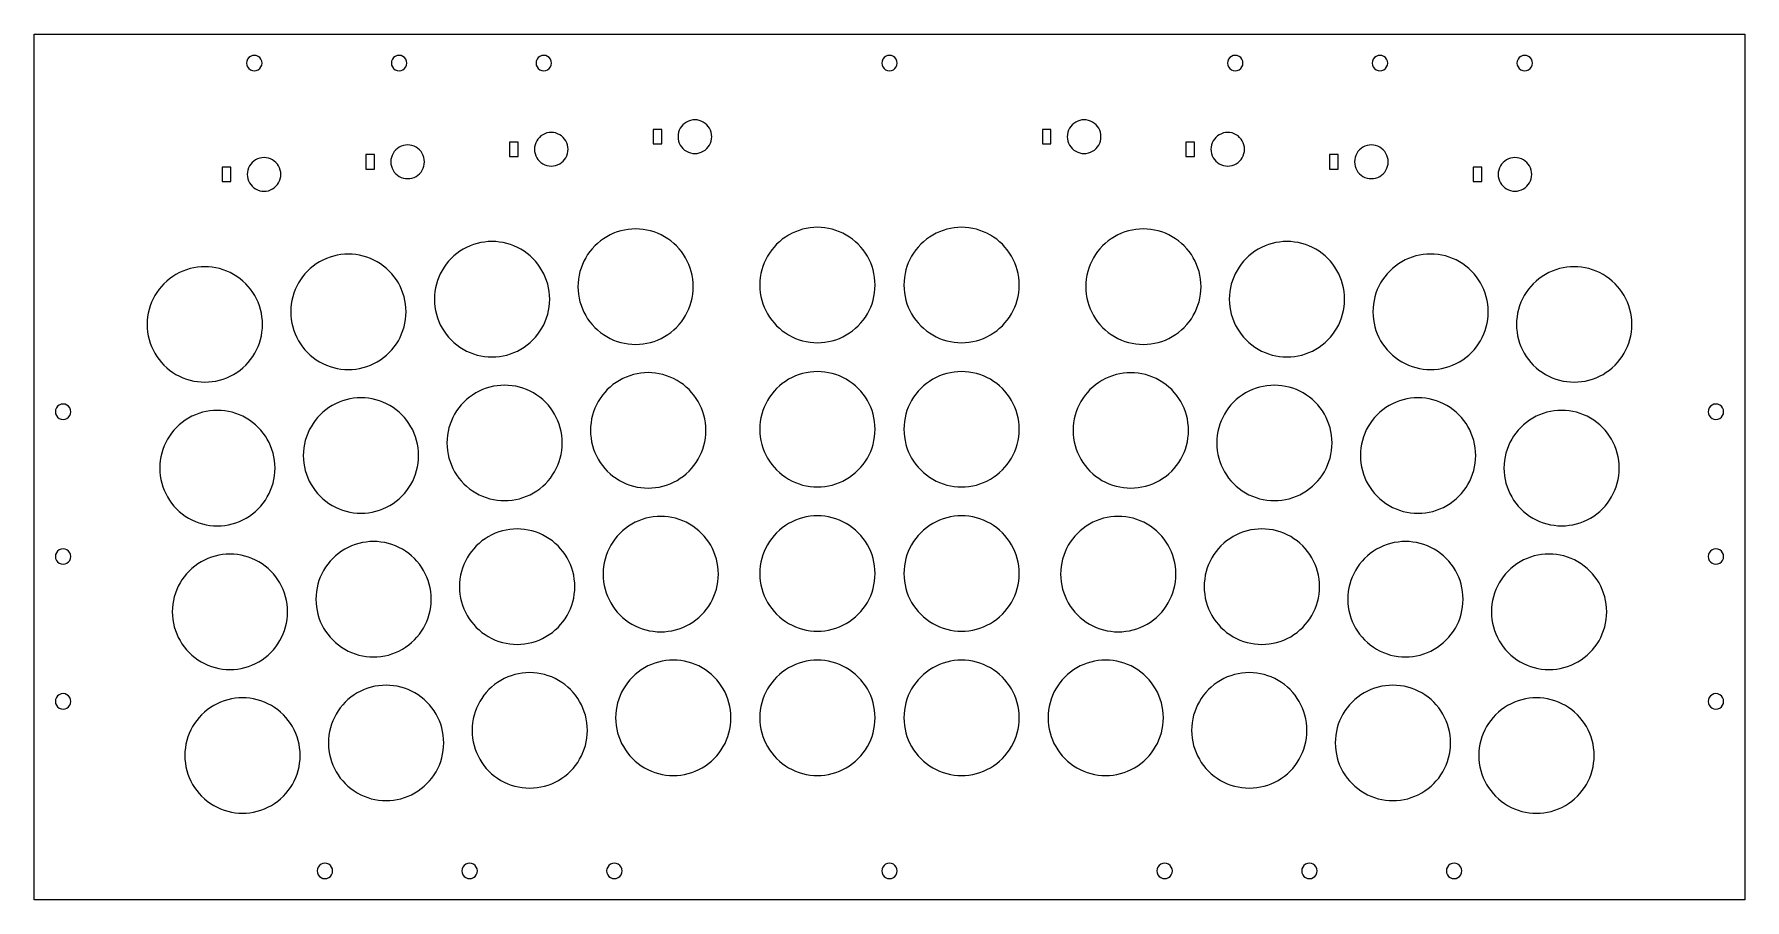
# Model space of a CAD drawing. Extents: x 0 to 356, y 0 to 180.
import ezdxf

# ---------------------------------------------------------------- set-up
doc = ezdxf.new("R2010")
doc.units = 0
doc.layers.get('0').update_dxf_attribs({"linetype": 'CONTINUOUS'})

msp = doc.modelspace()

# ---------------------------------------------------------------- linework, layer by layer
at = {"color": 7}
for points in [[(355.999997, -0.000002), (0, -0.000002), (0, 180.000003), (355.999997, 180.000003)], [(47.408999, 174.000001)], [(77.523999, 174.000001)], [(107.639001, 174.000001)], [(179.601, 174.000001)], [(251.563, 174.000001)], [(281.67801, 174.000001)], [(311.79299, 174.000001)], [(98.905915, 154.580045), (100.705912, 154.580045), (100.705912, 157.580047), (98.905915, 157.580047)], [(128.791753, 157.194718), (130.591753, 157.194718), (130.591753, 160.194718), (128.791753, 160.194718)], [(140.991754, 158.694715)], [(209.808247, 160.194718), (209.808247, 157.194718), (211.608247, 157.194718), (211.608247, 160.194718)], [(222.008245, 158.694718)], [(239.694088, 157.580047), (239.694088, 154.580045), (241.494088, 154.580045), (241.494088, 157.580047)], [(69.020071, 151.965374), (70.820071, 151.965374), (70.820071, 154.965374), (69.020071, 154.965374)], [(81.220072, 153.465374)], [(111.105913, 156.080045)], [(251.894086, 156.080045)], [(269.579937, 154.965374), (269.579937, 151.965374), (271.379924, 151.965374), (271.379924, 154.965374)], [(281.779927, 153.465374)], [(39.134235, 149.350701), (40.934233, 149.350701), (40.934233, 152.3507), (39.134235, 152.3507)], [(51.334233, 150.850701)], [(299.465762, 152.3507), (299.465762, 149.350701), (301.265775, 149.350701), (301.265775, 152.3507)], [(311.665779, 150.850701)], [(107.277665, 124.886868)], [(137.163506, 127.501539)], [(175.007524, 127.844018)], [(204.992478, 127.844018)], [(242.836494, 127.501542)], [(272.72234, 124.886868)], [(77.391824, 122.272195)], [(302.608165, 122.272198)], [(47.505985, 119.657524)], [(332.494017, 119.657524)], [(7.6, 101.493855)], [(351.600003, 101.493855)], [(139.778179, 97.615698)], [(175.007524, 97.844018)], [(204.992478, 97.844018)], [(240.221823, 97.615701)], [(109.892338, 95.001027)], [(270.107675, 95.001027)], [(50.120656, 89.771683)], [(80.006497, 92.386357)], [(299.9935, 92.386357)], [(329.879351, 89.771683)], [(7.6, 71.37926)], [(351.600003, 71.37926)], [(142.39285, 67.729857)], [(175.007524, 67.844019)], [(204.992478, 67.844019)], [(237.60715, 67.72986)], [(112.507009, 65.115186)], [(267.492983, 65.115186)], [(82.62117, 62.500513)], [(297.378834, 62.500515)], [(52.735329, 59.885842)], [(327.26466, 59.885842)], [(7.6, 41.264666)], [(351.600003, 41.264666)], [(145.007523, 37.844018)], [(175.007524, 37.844018)], [(204.992478, 37.844018)], [(234.992476, 37.844018)], [(85.235841, 32.614674)], [(115.121682, 35.229345)], [(264.878317, 35.229345)], [(294.764169, 32.614674)], [(55.35, 29.99999)], [(324.649994, 29.99999)], [(62.107, 6.000007)], [(92.222, 6.000007)], [(122.336999, 6.000007)], [(179.601, 6.000007)], [(236.864999, 6.000007)], [(266.980009, 6.000007)], [(297.094989, 6.000007)]]:
    msp.add_lwpolyline(points, close=True, dxfattribs=at)
for points in [[(45.008999, 175.385642), (44.513957, 175.09983), (44.208999, 174.571626), (44.208999, 174.000001)], [(46.608999, 175.385642), (46.113958, 175.671455), (45.504041, 175.671455), (45.008999, 175.385642)], [(47.408999, 174.000001), (47.408999, 174.571626), (47.104041, 175.09983), (46.608999, 175.385642)], [(75.123469, 175.387176), (74.628157, 175.100954), (74.323343, 174.572064), (74.324001, 174.000001)], [(76.724531, 175.387176), (76.229219, 175.673397), (75.61878, 175.673397), (75.123469, 175.387176)], [(77.523999, 174.000001), (77.524657, 174.572064), (77.219843, 175.100954), (76.724531, 175.387176)], [(105.239, 175.385642), (104.743959, 175.09983), (104.439, 174.571626), (104.439, 174.000001)], [(106.839001, 175.385642), (106.343959, 175.671455), (105.734042, 175.671455), (105.239, 175.385642)], [(107.639001, 174.000001), (107.639001, 174.571626), (107.334042, 175.09983), (106.839001, 175.385642)], [(177.201, 175.385642), (176.705958, 175.09983), (176.401, 174.571626), (176.401, 174.000001)], [(178.801, 175.385642), (178.305958, 175.671455), (177.696042, 175.671455), (177.201, 175.385642)], [(179.601, 174.000001), (179.601, 174.571626), (179.296042, 175.09983), (178.801, 175.385642)], [(249.162999, 175.385642), (248.667957, 175.09983), (248.362999, 174.571627), (248.362999, 174.000001)], [(250.763, 175.385642), (250.267958, 175.671455), (249.658041, 175.671455), (249.162999, 175.385642)], [(251.563, 174.000001), (251.563, 174.571627), (251.258041, 175.09983), (250.763, 175.385642)], [(279.278007, 175.385644), (278.782965, 175.099831), (278.478006, 174.571627), (278.478006, 174.000001)], [(280.878009, 175.385644), (280.382967, 175.671456), (279.773049, 175.671456), (279.278007, 175.385644)], [(281.67801, 174.000001), (281.67801, 174.571627), (281.373051, 175.099831), (280.878009, 175.385644)], [(309.392988, 175.385644), (308.897946, 175.099831), (308.592987, 174.571627), (308.592987, 174.000001)], [(310.99299, 175.385644), (310.497947, 175.671456), (309.88803, 175.671456), (309.392988, 175.385644)], [(311.79299, 174.000001), (311.792991, 174.571627), (311.488032, 175.099831), (310.99299, 175.385644)], [(44.208999, 174.000001), (44.208999, 173.428376), (44.513957, 172.900173), (45.008999, 172.614361)], [(45.008999, 172.614361), (45.504041, 172.328548), (46.113958, 172.328548), (46.608999, 172.614361)], [(46.608999, 172.614361), (47.104041, 172.900173), (47.408999, 173.428376), (47.408999, 174.000001)], [(74.324001, 174.000001), (74.323343, 173.427939), (74.628157, 172.899049), (75.123469, 172.612827)], [(75.123469, 172.612827), (75.61878, 172.326606), (76.229219, 172.326606), (76.724531, 172.612827)], [(76.724531, 172.612827), (77.219843, 172.899049), (77.524657, 173.427939), (77.523999, 174.000001)], [(104.439, 174.000001), (104.439, 173.428376), (104.743959, 172.900173), (105.239, 172.614361)], [(105.239, 172.614361), (105.734042, 172.328548), (106.343959, 172.328548), (106.839001, 172.614361)], [(106.839001, 172.614361), (107.334042, 172.900173), (107.639001, 173.428376), (107.639001, 174.000001)], [(176.401, 174.000001), (176.401, 173.428376), (176.705958, 172.900173), (177.201, 172.614361)], [(177.201, 172.614361), (177.696042, 172.328548), (178.305958, 172.328548), (178.801, 172.614361)], [(178.801, 172.614361), (179.296042, 172.900173), (179.601, 173.428376), (179.601, 174.000001)], [(248.362999, 174.000001), (248.362999, 173.428376), (248.667957, 172.900173), (249.162999, 172.61436)], [(249.162999, 172.61436), (249.658041, 172.328548), (250.267958, 172.328548), (250.763, 172.61436)], [(250.763, 172.61436), (251.258041, 172.900173), (251.563, 173.428376), (251.563, 174.000001)], [(278.478006, 174.000001), (278.478006, 173.428376), (278.782965, 172.900172), (279.278007, 172.614359)], [(279.278007, 172.614359), (279.773049, 172.328547), (280.382967, 172.328547), (280.878009, 172.614359)], [(280.878009, 172.614359), (281.373051, 172.900172), (281.67801, 173.428376), (281.67801, 174.000001)], [(308.592987, 174.000001), (308.592987, 173.428376), (308.897946, 172.900172), (309.392988, 172.614359)], [(309.392988, 172.614359), (309.88803, 172.328547), (310.497947, 172.328547), (310.99299, 172.614359)], [(310.99299, 172.614359), (311.488032, 172.900172), (311.79299, 173.428376), (311.79299, 174.000001)], [(135.741362, 161.726938), (134.658258, 161.101421), (133.991268, 159.945469), (133.991755, 158.694715)], [(139.242147, 161.726938), (138.159044, 162.352456), (136.824465, 162.352456), (135.741362, 161.726938)], [(140.991754, 158.694715), (140.99224, 159.945469), (140.325251, 161.101421), (139.242147, 161.726938)], [(216.757853, 161.726941), (215.674749, 161.101424), (215.007759, 159.945472), (215.008246, 158.694718)], [(220.258638, 161.726941), (219.175535, 162.352458), (217.840956, 162.352458), (216.757853, 161.726941)], [(222.008245, 158.694718), (222.008731, 159.945472), (221.341741, 161.101424), (220.258638, 161.726941)], [(79.470465, 156.497597), (78.387362, 157.123114), (77.052783, 157.123114), (75.969679, 156.497597)], [(105.855358, 159.112738), (104.772172, 158.487095), (104.105226, 157.330933), (104.105914, 156.080045)], [(109.356469, 159.112738), (108.273283, 159.73838), (106.938544, 159.73838), (105.855358, 159.112738)], [(111.105913, 156.080045), (111.106601, 157.330933), (110.439655, 158.487095), (109.356469, 159.112738)], [(133.991755, 158.694715), (133.991067, 157.443828), (134.658013, 156.287665), (135.741199, 155.662023)], [(139.24231, 155.662023), (140.325496, 156.287665), (140.992442, 157.443828), (140.991754, 158.694715)], [(215.008246, 158.694718), (215.007759, 157.443965), (215.674749, 156.288012), (216.757853, 155.662495)], [(220.258638, 155.662495), (221.341741, 156.288012), (222.008731, 157.443965), (222.008245, 158.694718)], [(246.643531, 159.112738), (245.560345, 158.487095), (244.893399, 157.330933), (244.894087, 156.080045)], [(250.144642, 159.112738), (249.061456, 159.73838), (247.726717, 159.73838), (246.643531, 159.112738)], [(251.894086, 156.080045), (251.894774, 157.330933), (251.227828, 158.487095), (250.144642, 159.112738)], [(280.029927, 156.496464), (278.947023, 157.121679), (277.61283, 157.121679), (276.529926, 156.496464)], [(46.083678, 153.883394), (45.000492, 153.257751), (44.333546, 152.101589), (44.334234, 150.850701)], [(49.584789, 153.883394), (48.501603, 154.509036), (47.166864, 154.509036), (46.083678, 153.883394)], [(51.334233, 150.850701), (51.334921, 152.101589), (50.667976, 153.257751), (49.584789, 153.883394)], [(75.969679, 156.497597), (74.886576, 155.87208), (74.219586, 154.716128), (74.220073, 153.465374)], [(74.220073, 153.465374), (74.219586, 152.21462), (74.886576, 151.058668), (75.969679, 150.433151)], [(81.220072, 153.465374), (81.220558, 154.716128), (80.553568, 155.87208), (79.470465, 156.497597)], [(79.470465, 150.433151), (80.553568, 151.058668), (81.220558, 152.21462), (81.220072, 153.465374)], [(104.105914, 156.080045), (104.105427, 154.829291), (104.772417, 153.673339), (105.855521, 153.047822)], [(109.356306, 153.047822), (110.43941, 153.673339), (111.106399, 154.829291), (111.105913, 156.080045)], [(135.741199, 155.662023), (136.824385, 155.03638), (138.159124, 155.03638), (139.24231, 155.662023)], [(216.757853, 155.662495), (217.840956, 155.036978), (219.175535, 155.036978), (220.258638, 155.662495)], [(244.894087, 156.080045), (244.893399, 154.829157), (245.560345, 153.672995), (246.643531, 153.047352)], [(250.144642, 153.047352), (251.227828, 153.672995), (251.894774, 154.829157), (251.894086, 156.080045)], [(276.529926, 156.496464), (275.447022, 155.871249), (274.779925, 154.715804), (274.779925, 153.465374)], [(274.779925, 153.465374), (274.779925, 152.214944), (275.447022, 151.059499), (276.529926, 150.434284)], [(281.779927, 153.465374), (281.779927, 154.715804), (281.112831, 155.871249), (280.029927, 156.496464)], [(280.029927, 150.434284), (281.112831, 151.059499), (281.779927, 152.214944), (281.779927, 153.465374)], [(306.415777, 153.88179), (305.332873, 153.256575), (304.665777, 152.101131), (304.665777, 150.850701)], [(309.915778, 153.88179), (308.832874, 154.507005), (307.498681, 154.507005), (306.415777, 153.88179)], [(311.665779, 150.850701), (311.665779, 152.101131), (310.998682, 153.256575), (309.915778, 153.88179)], [(44.334234, 150.850701), (44.333748, 149.599947), (45.000738, 148.443995), (46.083841, 147.818478)], [(49.584627, 147.818478), (50.66773, 148.443995), (51.33472, 149.599947), (51.334233, 150.850701)], [(75.969679, 150.433151), (77.052783, 149.807634), (78.387362, 149.807634), (79.470465, 150.433151)], [(105.855521, 153.047822), (106.938624, 152.422305), (108.273203, 152.422305), (109.356306, 153.047822)], [(246.643531, 153.047352), (247.726717, 152.421709), (249.061456, 152.421709), (250.144642, 153.047352)], [(276.529926, 150.434284), (277.61283, 149.809069), (278.947023, 149.809069), (280.029927, 150.434284)], [(304.665777, 150.850701), (304.665777, 149.600271), (305.332873, 148.444826), (306.415777, 147.819611)], [(309.915778, 147.819611), (310.998682, 148.444826), (311.665779, 149.600271), (311.665779, 150.850701)], [(46.083841, 147.818478), (47.166944, 147.192961), (48.501523, 147.192961), (49.584627, 147.818478)], [(306.415777, 147.819611), (307.498681, 147.194396), (308.832874, 147.194396), (309.915778, 147.819611)], [(131.164233, 137.895944), (127.451051, 140.040097), (122.875961, 140.040097), (119.162778, 137.895944)], [(169.007523, 138.236324), (165.29471, 140.379918), (160.720336, 140.379918), (157.007522, 138.236324)], [(198.992477, 138.236324), (195.279664, 140.379918), (190.70529, 140.379918), (186.992476, 138.236324)], [(236.837221, 137.895947), (233.124039, 140.0401), (228.548949, 140.0401), (224.835766, 137.895947)], [(89.276937, 135.281273), (85.563755, 133.13712), (83.276765, 129.174656), (83.277665, 124.886868)], [(101.278392, 135.281273), (97.56521, 137.425427), (92.99012, 137.425427), (89.276937, 135.281273)], [(107.277665, 124.886868), (107.278565, 129.174656), (104.991575, 133.13712), (101.278392, 135.281273)], [(119.162778, 137.895944), (115.449596, 135.75179), (113.162606, 131.789326), (113.163506, 127.501539)], [(137.163506, 127.501539), (137.164406, 131.789326), (134.877416, 135.75179), (131.164233, 137.895944)], [(157.007522, 138.236324), (153.294709, 136.09273), (151.007522, 132.131206), (151.007522, 127.844018)], [(175.007524, 127.844018), (175.007524, 132.131206), (172.720337, 136.09273), (169.007523, 138.236324)], [(186.992476, 138.236324), (183.279663, 136.09273), (180.992476, 132.131206), (180.992476, 127.844018)], [(204.992478, 127.844018), (204.992478, 132.131206), (202.705291, 136.09273), (198.992477, 138.236324)], [(224.835766, 137.895947), (221.122584, 135.751793), (218.835594, 131.789329), (218.836494, 127.501542)], [(242.836494, 127.501542), (242.837394, 131.789329), (240.550404, 135.751793), (236.837221, 137.895947)], [(266.722339, 135.279175), (263.009525, 137.422769), (258.43515, 137.422769), (254.722336, 135.279175)], [(41.5065, 130.051314), (37.793425, 132.195304), (33.218545, 132.195304), (29.505471, 130.051314)], [(59.391096, 132.6666), (55.677914, 130.522446), (53.390924, 126.559982), (53.391824, 122.272195)], [(71.392551, 132.6666), (67.679369, 134.810753), (63.104279, 134.810753), (59.391096, 132.6666)], [(77.391824, 122.272195), (77.392724, 126.559982), (75.105734, 130.522446), (71.392551, 132.6666)], [(254.722336, 135.279175), (251.009523, 133.135581), (248.722335, 129.174056), (248.722335, 124.886868)], [(272.72234, 124.886868), (272.72234, 129.174056), (270.435152, 133.135581), (266.722339, 135.279175)], [(284.604124, 132.676194), (280.889253, 130.529481), (278.603165, 126.562724), (278.608181, 122.272198)], [(296.612223, 132.676194), (292.897352, 134.822906), (288.318994, 134.822906), (284.604124, 132.676194)], [(302.608165, 122.272198), (302.613182, 126.562724), (300.327094, 130.529481), (296.612223, 132.676194)], [(326.494014, 130.049834), (322.7812, 132.193428), (318.206824, 132.193428), (314.494009, 130.049834)], [(29.505471, 130.051314), (25.792396, 127.907325), (23.505349, 123.945136), (23.505985, 119.657524)], [(47.505985, 119.657524), (47.506622, 123.945136), (45.219574, 127.907325), (41.5065, 130.051314)], [(314.494009, 130.049834), (310.781195, 127.906239), (308.494007, 123.944713), (308.494007, 119.657524)], [(332.494017, 119.657524), (332.494017, 123.944713), (330.206829, 127.906239), (326.494014, 130.049834)], [(83.277665, 124.886868), (83.276765, 120.599081), (85.563755, 116.636617), (89.276937, 114.492464)], [(101.278392, 114.492464), (104.991575, 116.636617), (107.278565, 120.599081), (107.277665, 124.886868)], [(113.163506, 127.501539), (113.162606, 123.213752), (115.449596, 119.251288), (119.162778, 117.107134)], [(131.164233, 117.107134), (134.877416, 119.251288), (137.164406, 123.213752), (137.163506, 127.501539)], [(151.007522, 127.844018), (151.007522, 123.556831), (153.294709, 119.595306), (157.007522, 117.451713)], [(169.007523, 117.451713), (172.720337, 119.595306), (175.007524, 123.556831), (175.007524, 127.844018)], [(180.992476, 127.844018), (180.992476, 123.556831), (183.279663, 119.595306), (186.992476, 117.451713)], [(198.992477, 117.451713), (202.705291, 119.595306), (204.992478, 123.556831), (204.992478, 127.844018)], [(218.836494, 127.501542), (218.835594, 123.213754), (221.122584, 119.25129), (224.835766, 117.107137)], [(236.837221, 117.107137), (240.550404, 119.25129), (242.837394, 123.213754), (242.836494, 127.501542)], [(248.722335, 124.886868), (248.722335, 120.59968), (251.009523, 116.638155), (254.722336, 114.494561)], [(266.722339, 114.494561), (270.435152, 116.638155), (272.72234, 120.59968), (272.72234, 124.886868)], [(53.391824, 122.272195), (53.390924, 117.984408), (55.677914, 114.021944), (59.391096, 111.87779)], [(71.392551, 111.87779), (75.105734, 114.021944), (77.392724, 117.984408), (77.391824, 122.272195)], [(278.608181, 122.272198), (278.603165, 117.981672), (280.889253, 114.014914), (284.604124, 111.868202)], [(296.612223, 111.868202), (300.327094, 114.014914), (302.613182, 117.981672), (302.608165, 122.272198)], [(23.505985, 119.657524), (23.505349, 115.369913), (25.792396, 111.407724), (29.505471, 109.263734)], [(41.5065, 109.263734), (45.219574, 111.407724), (47.506622, 115.369913), (47.505985, 119.657524)], [(308.494007, 119.657524), (308.494007, 115.370335), (310.781195, 111.408809), (314.494009, 109.265215)], [(326.494014, 109.265215), (330.206829, 111.408809), (332.494017, 115.370335), (332.494017, 119.657524)], [(89.276937, 114.492464), (92.99012, 112.34831), (97.56521, 112.34831), (101.278392, 114.492464)], [(119.162778, 117.107134), (122.875961, 114.962981), (127.451051, 114.962981), (131.164233, 117.107134)], [(157.007522, 117.451713), (160.720336, 115.308119), (165.29471, 115.308119), (169.007523, 117.451713)], [(186.992476, 117.451713), (190.70529, 115.308119), (195.279664, 115.308119), (198.992477, 117.451713)], [(224.835766, 117.107137), (228.548949, 114.962983), (233.124039, 114.962983), (236.837221, 117.107137)], [(254.722336, 114.494561), (258.43515, 112.350967), (263.009525, 112.350967), (266.722339, 114.494561)], [(59.391096, 111.87779), (63.104279, 109.733637), (67.679369, 109.733637), (71.392551, 111.87779)], [(169.007523, 108.236323), (165.29471, 110.379917), (160.720336, 110.379917), (157.007522, 108.236323)], [(198.992477, 108.236323), (195.279664, 110.379917), (190.70529, 110.379917), (186.992476, 108.236323)], [(284.604124, 111.868202), (288.318994, 109.721489), (292.897352, 109.721489), (296.612223, 111.868202)], [(29.505471, 109.263734), (33.218545, 107.119745), (37.793425, 107.119745), (41.5065, 109.263734)], [(103.893066, 105.395432), (100.179883, 107.539586), (95.604793, 107.539586), (91.891611, 105.395432)], [(121.777452, 108.010103), (118.064269, 105.865949), (115.777279, 101.903485), (115.778179, 97.615698)], [(133.778907, 108.010103), (130.065724, 110.154256), (125.490634, 110.154256), (121.777452, 108.010103)], [(139.778179, 97.615698), (139.779079, 101.903485), (137.492089, 105.865949), (133.778907, 108.010103)], [(157.007522, 108.236323), (153.294709, 106.09273), (151.007522, 102.131205), (151.007522, 97.844018)], [(175.007524, 97.844018), (175.007524, 102.131205), (172.720337, 106.09273), (169.007523, 108.236323)], [(186.992476, 108.236323), (183.279663, 106.09273), (180.992476, 102.131205), (180.992476, 97.844018)], [(204.992478, 97.844018), (204.992478, 102.131205), (202.705291, 106.09273), (198.992477, 108.236323)], [(222.221821, 108.008006), (218.509008, 105.864413), (216.221821, 101.902888), (216.221821, 97.615701)], [(234.221822, 108.008006), (230.509009, 110.1516), (225.934634, 110.1516), (222.221821, 108.008006)], [(240.221823, 97.615701), (240.221823, 101.902888), (237.934636, 105.864413), (234.221822, 108.008006)], [(264.107671, 105.393338), (260.394856, 107.536932), (255.82048, 107.536932), (252.107665, 105.393338)], [(314.494009, 109.265215), (318.206824, 107.121621), (322.7812, 107.121621), (326.494014, 109.265215)], [(74.007225, 102.780761), (70.294042, 104.924915), (65.718952, 104.924915), (62.00577, 102.780761)], [(91.891611, 105.395432), (88.178428, 103.251279), (85.891438, 99.288814), (85.892338, 95.001027)], [(109.892338, 95.001027), (109.893238, 99.288814), (107.606248, 103.251279), (103.893066, 105.395432)], [(252.107665, 105.393338), (248.39485, 103.249743), (246.107662, 99.288217), (246.107662, 95.001027)], [(270.107675, 95.001027), (270.107675, 99.288217), (267.820486, 103.249743), (264.107671, 105.393338)], [(293.997558, 102.790353), (290.282687, 104.937065), (285.704329, 104.937065), (281.989458, 102.790353)], [(5.2, 102.879495), (4.704958, 102.593683), (4.4, 102.06548), (4.4, 101.493855)], [(4.4, 101.493855), (4.4, 100.92223), (4.704958, 100.394026), (5.2, 100.108214)], [(6.8, 102.879495), (6.304958, 103.165308), (5.695042, 103.165308), (5.2, 102.879495)], [(5.2, 100.108214), (5.695042, 99.822402), (6.304958, 99.822402), (6.8, 100.108214)], [(7.6, 101.493855), (7.6, 102.06548), (7.295042, 102.593683), (6.8, 102.879495)], [(6.8, 100.108214), (7.295042, 100.394026), (7.6, 100.92223), (7.6, 101.493855)], [(32.119628, 100.166958), (28.406292, 98.022572), (26.119383, 94.059719), (26.120657, 89.771683)], [(44.121685, 100.166958), (40.408349, 102.311343), (35.832963, 102.311343), (32.119628, 100.166958)], [(50.120656, 89.771683), (50.121929, 94.059719), (47.835021, 98.022572), (44.121685, 100.166958)], [(62.00577, 102.780761), (58.292587, 100.636608), (56.005597, 96.674144), (56.006497, 92.386357)], [(80.006497, 92.386357), (80.007397, 96.674144), (77.720407, 100.636608), (74.007225, 102.780761)], [(281.989458, 102.790353), (278.274587, 100.64364), (275.9885, 96.676883), (275.993516, 92.386357)], [(299.9935, 92.386357), (299.998516, 96.676883), (297.712428, 100.64364), (293.997558, 102.790353)], [(311.879344, 100.163993), (308.166529, 98.020398), (305.879341, 94.058872), (305.879341, 89.771683)], [(323.879349, 100.163993), (320.166535, 102.307588), (315.592158, 102.307588), (311.879344, 100.163993)], [(329.879351, 89.771683), (329.879352, 94.058872), (327.592164, 98.020398), (323.879349, 100.163993)], [(349.2, 102.879497), (348.704958, 102.593684), (348.399999, 102.06548), (348.4, 101.493855)], [(348.4, 101.493855), (348.399999, 100.922229), (348.704958, 100.394025), (349.2, 100.108212)], [(350.800002, 102.879497), (350.30496, 103.16531), (349.695043, 103.16531), (349.2, 102.879497)], [(349.2, 100.108212), (349.695043, 99.8224), (350.30496, 99.8224), (350.800002, 100.108212)], [(351.600003, 101.493855), (351.600003, 102.06548), (351.295044, 102.593684), (350.800002, 102.879497)], [(350.800002, 100.108212), (351.295044, 100.394025), (351.600003, 100.922229), (351.600003, 101.493855)], [(115.778179, 97.615698), (115.777279, 93.327911), (118.064269, 89.365447), (121.777452, 87.221293)], [(133.778907, 87.221293), (137.492089, 89.365447), (139.779079, 93.327911), (139.778179, 97.615698)], [(151.007522, 97.844018), (151.007522, 93.55683), (153.294709, 89.595305), (157.007522, 87.451712)], [(169.007523, 87.451712), (172.720337, 89.595305), (175.007524, 93.55683), (175.007524, 97.844018)], [(180.992476, 97.844018), (180.992476, 93.55683), (183.279663, 89.595305), (186.992476, 87.451712)], [(198.992477, 87.451712), (202.705291, 89.595305), (204.992478, 93.55683), (204.992478, 97.844018)], [(216.221821, 97.615701), (216.221821, 93.328513), (218.509008, 89.366989), (222.221821, 87.223395)], [(234.221822, 87.223395), (237.934636, 89.366989), (240.221823, 93.328513), (240.221823, 97.615701)], [(85.892338, 95.001027), (85.891438, 90.71324), (88.178428, 86.750776), (91.891611, 84.606622)], [(103.893066, 84.606622), (107.606248, 86.750776), (109.893238, 90.71324), (109.892338, 95.001027)], [(246.107662, 95.001027), (246.107662, 90.713838), (248.39485, 86.752312), (252.107665, 84.608717)], [(264.107671, 84.608717), (267.820486, 86.752312), (270.107675, 90.713838), (270.107675, 95.001027)], [(26.120657, 89.771683), (26.119383, 85.483647), (28.406292, 81.520794), (32.119628, 79.376409)], [(44.121685, 79.376409), (47.835021, 81.520794), (50.121929, 85.483647), (50.120656, 89.771683)], [(56.006497, 92.386357), (56.005597, 88.098569), (58.292587, 84.136105), (62.00577, 81.991952)], [(74.007225, 81.991952), (77.720407, 84.136105), (80.007397, 88.098569), (80.006497, 92.386357)], [(275.993516, 92.386357), (275.9885, 88.09583), (278.274587, 84.129073), (281.989458, 81.98236)], [(293.997558, 81.98236), (297.712428, 84.129073), (299.998516, 88.09583), (299.9935, 92.386357)], [(305.879341, 89.771683), (305.879341, 85.484494), (308.166529, 81.522968), (311.879344, 79.379374)], [(323.879349, 79.379374), (327.592163, 81.522968), (329.879351, 85.484494), (329.879351, 89.771683)], [(121.777452, 87.221293), (125.490634, 85.07714), (130.065724, 85.07714), (133.778907, 87.221293)], [(157.007522, 87.451712), (160.720336, 85.308118), (165.29471, 85.308118), (169.007523, 87.451712)], [(186.992476, 87.451712), (190.70529, 85.308118), (195.279664, 85.308118), (198.992477, 87.451712)], [(222.221821, 87.223395), (225.934634, 85.079801), (230.509009, 85.079801), (234.221822, 87.223395)], [(62.00577, 81.991952), (65.718952, 79.847798), (70.294042, 79.847798), (74.007225, 81.991952)], [(91.891611, 84.606622), (95.604793, 82.462469), (100.179883, 82.462469), (103.893066, 84.606622)], [(252.107665, 84.608717), (255.82048, 82.465122), (260.394856, 82.465122), (264.107671, 84.608717)], [(281.989458, 81.98236), (285.704329, 79.835648), (290.282687, 79.835648), (293.997558, 81.98236)], [(32.119628, 79.376409), (35.832963, 77.232023), (40.408349, 77.232023), (44.121685, 79.376409)], [(136.393577, 78.124262), (132.680395, 80.268415), (128.105305, 80.268415), (124.392123, 78.124262)], [(169.007523, 78.236325), (165.29471, 80.379919), (160.720336, 80.379919), (157.007522, 78.236325)], [(198.992477, 78.236325), (195.279664, 80.379919), (190.70529, 80.379919), (186.992476, 78.236325)], [(231.607877, 78.124264), (227.894695, 80.268418), (223.319605, 80.268418), (219.606422, 78.124264)], [(311.879344, 79.379374), (315.592158, 77.235779), (320.166534, 77.235779), (323.879349, 79.379374)], [(76.62117, 72.892819), (72.908356, 75.036412), (68.333982, 75.036412), (64.621169, 72.892819)], [(94.506281, 75.509591), (90.793099, 73.365437), (88.506109, 69.402973), (88.507009, 65.115186)], [(106.507736, 75.509591), (102.794554, 77.653745), (98.219464, 77.653745), (94.506281, 75.509591)], [(112.507009, 65.115186), (112.507909, 69.402973), (110.220919, 73.365437), (106.507736, 75.509591)], [(124.392123, 78.124262), (120.67894, 75.980108), (118.39195, 72.017644), (118.39285, 67.729857)], [(142.39285, 67.729857), (142.39375, 72.017644), (140.10676, 75.980108), (136.393577, 78.124262)], [(157.007522, 78.236325), (153.294709, 76.092731), (151.007522, 72.131207), (151.007522, 67.844019)], [(175.007524, 67.844019), (175.007524, 72.131207), (172.720337, 76.092731), (169.007523, 78.236325)], [(186.992476, 78.236325), (183.279663, 76.092731), (180.992476, 72.131207), (180.992476, 67.844019)], [(204.992478, 67.844019), (204.992478, 72.131207), (202.705291, 76.092731), (198.992477, 78.236325)], [(219.606422, 78.124264), (215.89324, 75.980111), (213.60625, 72.017647), (213.60715, 67.72986)], [(237.60715, 67.72986), (237.60805, 72.017647), (235.32106, 75.980111), (231.607877, 78.124264)], [(249.490077, 75.51589), (245.775786, 73.370056), (243.489388, 69.404773), (243.492991, 65.115186)], [(261.495896, 75.51589), (257.781605, 77.661724), (253.204369, 77.661724), (249.490077, 75.51589)], [(267.492983, 65.115186), (267.496586, 69.404773), (265.210188, 73.370056), (261.495896, 75.51589)], [(291.378832, 72.892825), (287.666017, 75.03642), (283.091641, 75.03642), (279.378827, 72.892825)], [(5.2, 72.764901), (4.704958, 72.479088), (4.4, 71.950885), (4.4, 71.37926)], [(4.4, 71.37926), (4.4, 70.807635), (4.704958, 70.279432), (5.2, 69.993619)], [(6.8, 72.764901), (6.304958, 73.050713), (5.695042, 73.050713), (5.2, 72.764901)], [(7.6, 71.37926), (7.6, 71.950885), (7.295042, 72.479088), (6.8, 72.764901)], [(6.8, 69.993619), (7.295042, 70.279432), (7.6, 70.807635), (7.6, 71.37926)], [(46.736057, 70.280247), (43.022874, 72.4244), (38.447785, 72.4244), (34.734602, 70.280247)], [(64.621169, 72.892819), (60.908355, 70.749225), (58.621168, 66.7877), (58.621168, 62.500513)], [(82.62117, 62.500513), (82.62117, 66.7877), (80.333983, 70.749225), (76.62117, 72.892819)], [(279.378827, 72.892825), (275.666012, 70.749231), (273.378824, 66.787705), (273.378824, 62.500515)], [(297.378834, 62.500515), (297.378835, 66.787705), (295.091647, 70.749231), (291.378832, 72.892825)], [(321.268717, 70.289838), (317.553847, 72.436551), (312.975489, 72.436551), (309.260618, 70.289838)], [(349.2, 72.764902), (348.704958, 72.479089), (348.399999, 71.950886), (348.4, 71.37926)], [(348.4, 71.37926), (348.399999, 70.807635), (348.704958, 70.279431), (349.2, 69.993618)], [(350.800002, 72.764902), (350.30496, 73.050715), (349.695043, 73.050715), (349.2, 72.764902)], [(351.600003, 71.37926), (351.600003, 71.950886), (351.295044, 72.479089), (350.800002, 72.764902)], [(350.800002, 69.993618), (351.295044, 70.279431), (351.600003, 70.807635), (351.600003, 71.37926)], [(5.2, 69.993619), (5.695042, 69.707807), (6.304958, 69.707807), (6.8, 69.993619)], [(34.734602, 70.280247), (31.021419, 68.136093), (28.734429, 64.173629), (28.73533, 59.885842)], [(52.735329, 59.885842), (52.73623, 64.173629), (50.449239, 68.136093), (46.736057, 70.280247)], [(118.39285, 67.729857), (118.39195, 63.44207), (120.67894, 59.479606), (124.392123, 57.335452)], [(136.393577, 57.335452), (140.10676, 59.479606), (142.39375, 63.44207), (142.39285, 67.729857)], [(151.007522, 67.844019), (151.007522, 63.556832), (153.294709, 59.595307), (157.007522, 57.451713)], [(169.007523, 57.451713), (172.720337, 59.595307), (175.007524, 63.556832), (175.007524, 67.844019)], [(180.992476, 67.844019), (180.992476, 63.556832), (183.279663, 59.595307), (186.992476, 57.451713)], [(198.992477, 57.451713), (202.705291, 59.595307), (204.992478, 63.556832), (204.992478, 67.844019)], [(213.60715, 67.72986), (213.60625, 63.442072), (215.89324, 59.479608), (219.606422, 57.335455)], [(231.607877, 57.335455), (235.32106, 59.479608), (237.60805, 63.442072), (237.60715, 67.72986)], [(309.260618, 70.289838), (305.545747, 68.143126), (303.259659, 64.176368), (303.264676, 59.885842)], [(327.26466, 59.885842), (327.269676, 64.176368), (324.983588, 68.143126), (321.268717, 70.289838)], [(349.2, 69.993618), (349.695043, 69.707805), (350.30496, 69.707805), (350.800002, 69.993618)], [(88.507009, 65.115186), (88.506109, 60.827399), (90.793099, 56.864935), (94.506281, 54.720781)], [(106.507736, 54.720781), (110.220919, 56.864935), (112.507909, 60.827399), (112.507009, 65.115186)], [(243.492991, 65.115186), (243.489388, 60.8256), (245.775786, 56.860316), (249.490077, 54.714482)], [(261.495896, 54.714482), (265.210188, 56.860316), (267.496586, 60.8256), (267.492983, 65.115186)], [(58.621168, 62.500513), (58.621168, 58.213325), (60.908355, 54.251801), (64.621169, 52.108207)], [(76.62117, 52.108207), (80.333983, 54.251801), (82.62117, 58.213325), (82.62117, 62.500513)], [(273.378824, 62.500515), (273.378824, 58.213326), (275.666012, 54.2518), (279.378827, 52.108206)], [(291.378832, 52.108206), (295.091647, 54.2518), (297.378835, 58.213326), (297.378834, 62.500515)], [(28.73533, 59.885842), (28.734429, 55.598055), (31.021419, 51.635591), (34.734602, 49.491437)], [(46.736057, 49.491437), (50.449239, 51.635591), (52.73623, 55.598055), (52.735329, 59.885842)], [(124.392123, 57.335452), (128.105305, 55.191298), (132.680395, 55.191298), (136.393577, 57.335452)], [(157.007522, 57.451713), (160.720336, 55.30812), (165.29471, 55.30812), (169.007523, 57.451713)], [(186.992476, 57.451713), (190.70529, 55.30812), (195.279664, 55.30812), (198.992477, 57.451713)], [(219.606422, 57.335455), (223.319605, 55.191301), (227.894695, 55.191301), (231.607877, 57.335455)], [(303.264676, 59.885842), (303.259659, 55.595316), (305.545747, 51.628559), (309.260618, 49.481846)], [(321.268717, 49.481846), (324.983588, 51.628559), (327.269676, 55.595316), (327.26466, 59.885842)], [(94.506281, 54.720781), (98.219464, 52.576628), (102.794554, 52.576628), (106.507736, 54.720781)], [(249.490077, 54.714482), (253.204369, 52.568648), (257.781605, 52.568648), (261.495896, 54.714482)], [(64.621169, 52.108207), (68.333982, 49.964613), (72.908356, 49.964613), (76.62117, 52.108207)], [(139.008251, 48.238423), (135.295068, 50.382577), (130.719979, 50.382577), (127.006796, 48.238423)], [(169.007523, 48.236324), (165.29471, 50.379918), (160.720336, 50.379918), (157.007522, 48.236324)], [(198.992477, 48.236324), (195.279664, 50.379918), (190.70529, 50.379918), (186.992476, 48.236324)], [(228.993204, 48.238423), (225.280021, 50.382577), (220.704932, 50.382577), (216.991749, 48.238423)], [(279.378827, 52.108206), (283.091641, 49.964611), (287.666017, 49.964611), (291.378832, 52.108206)], [(34.734602, 49.491437), (38.447785, 47.347284), (43.022874, 47.347284), (46.736057, 49.491437)], [(109.12241, 45.62375), (105.409227, 47.767903), (100.834137, 47.767903), (97.120955, 45.62375)], [(127.006796, 48.238423), (123.293613, 46.09427), (121.006623, 42.131806), (121.007524, 37.844018)], [(145.007523, 37.844018), (145.008424, 42.131806), (142.721433, 46.09427), (139.008251, 48.238423)], [(157.007522, 48.236324), (153.294709, 46.092731), (151.007522, 42.131206), (151.007522, 37.844018)], [(175.007524, 37.844018), (175.007524, 42.131206), (172.720337, 46.092731), (169.007523, 48.236324)], [(186.992476, 48.236324), (183.279663, 46.092731), (180.992476, 42.131206), (180.992476, 37.844018)], [(204.992478, 37.844018), (204.992478, 42.131206), (202.705291, 46.092731), (198.992477, 48.236324)], [(216.991749, 48.238423), (213.278566, 46.09427), (210.991576, 42.131806), (210.992477, 37.844018)], [(234.992476, 37.844018), (234.993377, 42.131806), (232.706387, 46.09427), (228.993204, 48.238423)], [(258.879045, 45.62375), (255.165862, 47.767903), (250.590773, 47.767903), (246.87759, 45.62375)], [(309.260618, 49.481846), (312.975489, 47.335134), (317.553847, 47.335134), (321.268717, 49.481846)], [(6.8, 42.650306), (6.304958, 42.936119), (5.695042, 42.936119), (5.2, 42.650306)], [(67.235114, 43.009079), (63.521931, 40.864926), (61.234941, 36.902462), (61.235841, 32.614674)], [(79.236569, 43.009079), (75.523386, 45.153233), (70.948296, 45.153233), (67.235114, 43.009079)], [(85.235841, 32.614674), (85.236741, 36.902462), (82.949751, 40.864926), (79.236569, 43.009079)], [(97.120955, 45.62375), (93.407772, 43.479596), (91.120782, 39.517132), (91.121682, 35.229345)], [(115.121682, 35.229345), (115.122582, 39.517132), (112.835592, 43.479596), (109.12241, 45.62375)], [(246.87759, 45.62375), (243.164407, 43.479596), (240.877417, 39.517132), (240.878318, 35.229345)], [(264.878317, 35.229345), (264.879218, 39.517132), (262.592228, 43.479596), (258.879045, 45.62375)], [(276.764161, 43.006984), (273.051347, 40.863389), (270.764159, 36.901863), (270.764159, 32.614674)], [(288.764166, 43.006984), (285.051352, 45.150578), (280.476976, 45.150578), (276.764161, 43.006984)], [(294.764169, 32.614674), (294.764169, 36.901863), (292.476981, 40.863389), (288.764166, 43.006984)], [(350.800002, 42.650308), (350.30496, 42.936121), (349.695043, 42.936121), (349.2, 42.650308)], [(5.2, 42.650306), (4.704958, 42.364494), (4.4, 41.83629), (4.4, 41.264666)], [(4.4, 41.264666), (4.4, 40.693041), (4.704958, 40.164837), (5.2, 39.879025)], [(5.2, 39.879025), (5.695042, 39.593212), (6.304958, 39.593212), (6.8, 39.879025)], [(7.6, 41.264666), (7.6, 41.83629), (7.295042, 42.364494), (6.8, 42.650306)], [(6.8, 39.879025), (7.295042, 40.164837), (7.6, 40.693041), (7.6, 41.264666)], [(37.349273, 40.394395), (33.63609, 38.250242), (31.3491, 34.287778), (31.35, 29.99999)], [(49.350728, 40.394395), (45.637545, 42.538549), (41.062455, 42.538549), (37.349273, 40.394395)], [(55.35, 29.99999), (55.3509, 34.287778), (53.06391, 38.250242), (49.350728, 40.394395)], [(306.645953, 40.403986), (302.931082, 38.257274), (300.644994, 34.290516), (300.65001, 29.99999)], [(318.654052, 40.403986), (314.939181, 42.550699), (310.360823, 42.550699), (306.645953, 40.403986)], [(324.649994, 29.99999), (324.655011, 34.290516), (322.368923, 38.257274), (318.654052, 40.403986)], [(349.2, 42.650308), (348.704958, 42.364495), (348.399999, 41.836291), (348.4, 41.264666)], [(348.4, 41.264666), (348.399999, 40.69304), (348.704958, 40.164836), (349.2, 39.879023)], [(349.2, 39.879023), (349.695043, 39.593211), (350.30496, 39.593211), (350.800002, 39.879023)], [(351.600003, 41.264666), (351.600003, 41.836291), (351.295044, 42.364495), (350.800002, 42.650308)], [(350.800002, 39.879023), (351.295044, 40.164836), (351.600003, 40.69304), (351.600003, 41.264666)], [(121.007524, 37.844018), (121.006623, 33.556231), (123.293613, 29.593767), (127.006796, 27.449614)], [(139.008251, 27.449614), (142.721433, 29.593767), (145.008424, 33.556231), (145.007523, 37.844018)], [(151.007522, 37.844018), (151.007522, 33.556831), (153.294709, 29.595306), (157.007522, 27.451713)], [(169.007523, 27.451713), (172.720337, 29.595306), (175.007524, 33.556831), (175.007524, 37.844018)], [(180.992476, 37.844018), (180.992476, 33.556831), (183.279663, 29.595306), (186.992476, 27.451713)], [(198.992477, 27.451713), (202.705291, 29.595306), (204.992478, 33.556831), (204.992478, 37.844018)], [(210.992477, 37.844018), (210.991576, 33.556231), (213.278566, 29.593767), (216.991749, 27.449614)], [(228.993204, 27.449614), (232.706387, 29.593767), (234.993377, 33.556231), (234.992476, 37.844018)], [(61.235841, 32.614674), (61.234941, 28.326887), (63.521931, 24.364423), (67.235114, 22.22027)], [(79.236569, 22.22027), (82.949751, 24.364423), (85.236741, 28.326887), (85.235841, 32.614674)], [(91.121682, 35.229345), (91.120782, 30.941558), (93.407772, 26.979094), (97.120955, 24.83494)], [(109.12241, 24.83494), (112.835592, 26.979094), (115.122582, 30.941558), (115.121682, 35.229345)], [(240.878318, 35.229345), (240.877417, 30.941558), (243.164407, 26.979094), (246.87759, 24.83494)], [(258.879045, 24.83494), (262.592228, 26.979094), (264.879218, 30.941558), (264.878317, 35.229345)], [(270.764159, 32.614674), (270.764159, 28.327485), (273.051347, 24.36596), (276.764161, 22.222365)], [(288.764166, 22.222365), (292.476981, 24.36596), (294.764169, 28.327485), (294.764169, 32.614674)], [(31.35, 29.99999), (31.3491, 25.712203), (33.63609, 21.749739), (37.349273, 19.605586)], [(49.350728, 19.605586), (53.06391, 21.749739), (55.3509, 25.712203), (55.35, 29.99999)], [(300.65001, 29.99999), (300.644994, 25.709464), (302.931082, 21.742707), (306.645953, 19.595994)], [(318.654052, 19.595994), (322.368923, 21.742707), (324.655011, 25.709464), (324.649994, 29.99999)], [(127.006796, 27.449614), (130.719979, 25.30546), (135.295068, 25.30546), (139.008251, 27.449614)], [(157.007522, 27.451713), (160.720336, 25.308119), (165.29471, 25.308119), (169.007523, 27.451713)], [(186.992476, 27.451713), (190.70529, 25.308119), (195.279664, 25.308119), (198.992477, 27.451713)], [(216.991749, 27.449614), (220.704932, 25.30546), (225.280021, 25.30546), (228.993204, 27.449614)], [(67.235114, 22.22027), (70.948296, 20.076116), (75.523386, 20.076116), (79.236569, 22.22027)], [(97.120955, 24.83494), (100.834137, 22.690787), (105.409227, 22.690787), (109.12241, 24.83494)], [(246.87759, 24.83494), (250.590773, 22.690787), (255.165862, 22.690787), (258.879045, 24.83494)], [(276.764161, 22.222365), (280.476976, 20.078771), (285.051352, 20.078771), (288.764166, 22.222365)], [(37.349273, 19.605586), (41.062455, 17.461432), (45.637545, 17.461432), (49.350728, 19.605586)], [(306.645953, 19.595994), (310.360823, 17.449282), (314.939181, 17.449282), (318.654052, 19.595994)], [(59.707, 7.385648), (59.211958, 7.099835), (58.907, 6.571632), (58.907, 6.000007)], [(61.307, 7.385648), (60.811959, 7.67146), (60.202042, 7.67146), (59.707, 7.385648)], [(62.107, 6.000007), (62.107, 6.571632), (61.802042, 7.099835), (61.307, 7.385648)], [(89.821999, 7.385648), (89.326958, 7.099835), (89.021999, 6.571632), (89.021999, 6.000007)], [(91.422, 7.385648), (90.926958, 7.67146), (90.317041, 7.67146), (89.821999, 7.385648)], [(92.222, 6.000007), (92.222, 6.571632), (91.917042, 7.099835), (91.422, 7.385648)], [(119.936999, 7.385648), (119.441957, 7.099835), (119.136999, 6.571632), (119.136999, 6.000007)], [(121.536999, 7.385648), (121.041957, 7.67146), (120.432041, 7.67146), (119.936999, 7.385648)], [(122.336999, 6.000007), (122.336999, 6.571632), (122.032041, 7.099835), (121.536999, 7.385648)], [(177.201, 7.385648), (176.705958, 7.099835), (176.401, 6.571632), (176.401, 6.000007)], [(178.801, 7.385648), (178.305958, 7.67146), (177.696042, 7.67146), (177.201, 7.385648)], [(179.601, 6.000007), (179.601, 6.571632), (179.296042, 7.099835), (178.801, 7.385648)], [(234.464469, 7.387181), (233.969157, 7.100959), (233.664343, 6.57207), (233.665001, 6.000007)], [(236.065531, 7.387181), (235.570219, 7.673402), (234.95978, 7.673402), (234.464469, 7.387181)], [(236.864999, 6.000007), (236.865657, 6.57207), (236.560842, 7.100959), (236.065531, 7.387181)], [(264.580002, 7.385651), (264.084959, 7.099838), (263.78, 6.571633), (263.78, 6.000007)], [(266.180006, 7.385651), (265.684963, 7.671464), (265.075045, 7.671464), (264.580002, 7.385651)], [(266.980009, 6.000007), (266.980009, 6.571633), (266.675049, 7.099838), (266.180006, 7.385651)], [(294.69324, 7.390732), (294.197304, 7.103562), (293.892827, 6.573081), (293.895013, 6.000007)], [(296.296762, 7.390732), (295.800826, 7.677903), (295.189176, 7.677903), (294.69324, 7.390732)], [(297.094989, 6.000007), (297.097176, 6.573081), (296.792698, 7.103562), (296.296762, 7.390732)], [(58.907, 6.000007), (58.907, 5.428382), (59.211958, 4.900178), (59.707, 4.614366)], [(59.707, 4.614366), (60.202042, 4.328553), (60.811959, 4.328553), (61.307, 4.614366)], [(61.307, 4.614366), (61.802042, 4.900178), (62.107, 5.428382), (62.107, 6.000007)], [(89.021999, 6.000007), (89.021999, 5.428382), (89.326958, 4.900178), (89.821999, 4.614366)], [(89.821999, 4.614366), (90.317041, 4.328553), (90.926958, 4.328553), (91.422, 4.614366)], [(91.422, 4.614366), (91.917042, 4.900178), (92.222, 5.428382), (92.222, 6.000007)], [(119.136999, 6.000007), (119.136999, 5.428382), (119.441957, 4.900178), (119.936999, 4.614366)], [(119.936999, 4.614366), (120.432041, 4.328553), (121.041957, 4.328553), (121.536999, 4.614366)], [(121.536999, 4.614366), (122.032041, 4.900178), (122.336999, 5.428382), (122.336999, 6.000007)], [(176.401, 6.000007), (176.401, 5.428382), (176.705958, 4.900178), (177.201, 4.614366)], [(177.201, 4.614366), (177.696042, 4.328553), (178.305958, 4.328553), (178.801, 4.614366)], [(178.801, 4.614366), (179.296042, 4.900178), (179.601, 5.428382), (179.601, 6.000007)], [(233.665001, 6.000007), (233.664343, 5.427944), (233.969157, 4.899054), (234.464469, 4.612833)], [(234.464469, 4.612833), (234.95978, 4.326611), (235.570219, 4.326611), (236.065531, 4.612833)], [(236.065531, 4.612833), (236.560842, 4.899054), (236.865657, 5.427944), (236.864999, 6.000007)], [(263.78, 6.000007), (263.78, 5.42838), (264.084959, 4.900176), (264.580002, 4.614362)], [(264.580002, 4.614362), (265.075045, 4.328549), (265.684963, 4.328549), (266.180006, 4.614362)], [(266.180006, 4.614362), (266.675049, 4.900176), (266.980009, 5.42838), (266.980009, 6.000007)], [(293.895013, 6.000007), (293.892827, 5.426932), (294.197304, 4.896451), (294.69324, 4.609281)], [(294.69324, 4.609281), (295.189176, 4.322111), (295.800826, 4.322111), (296.296762, 4.609281)], [(296.296762, 4.609281), (296.792698, 4.896451), (297.097176, 5.426932), (297.094989, 6.000007)]]:
    msp.add_open_spline(points, degree=3, dxfattribs=at)

doc.saveas('drawing.dxf')
